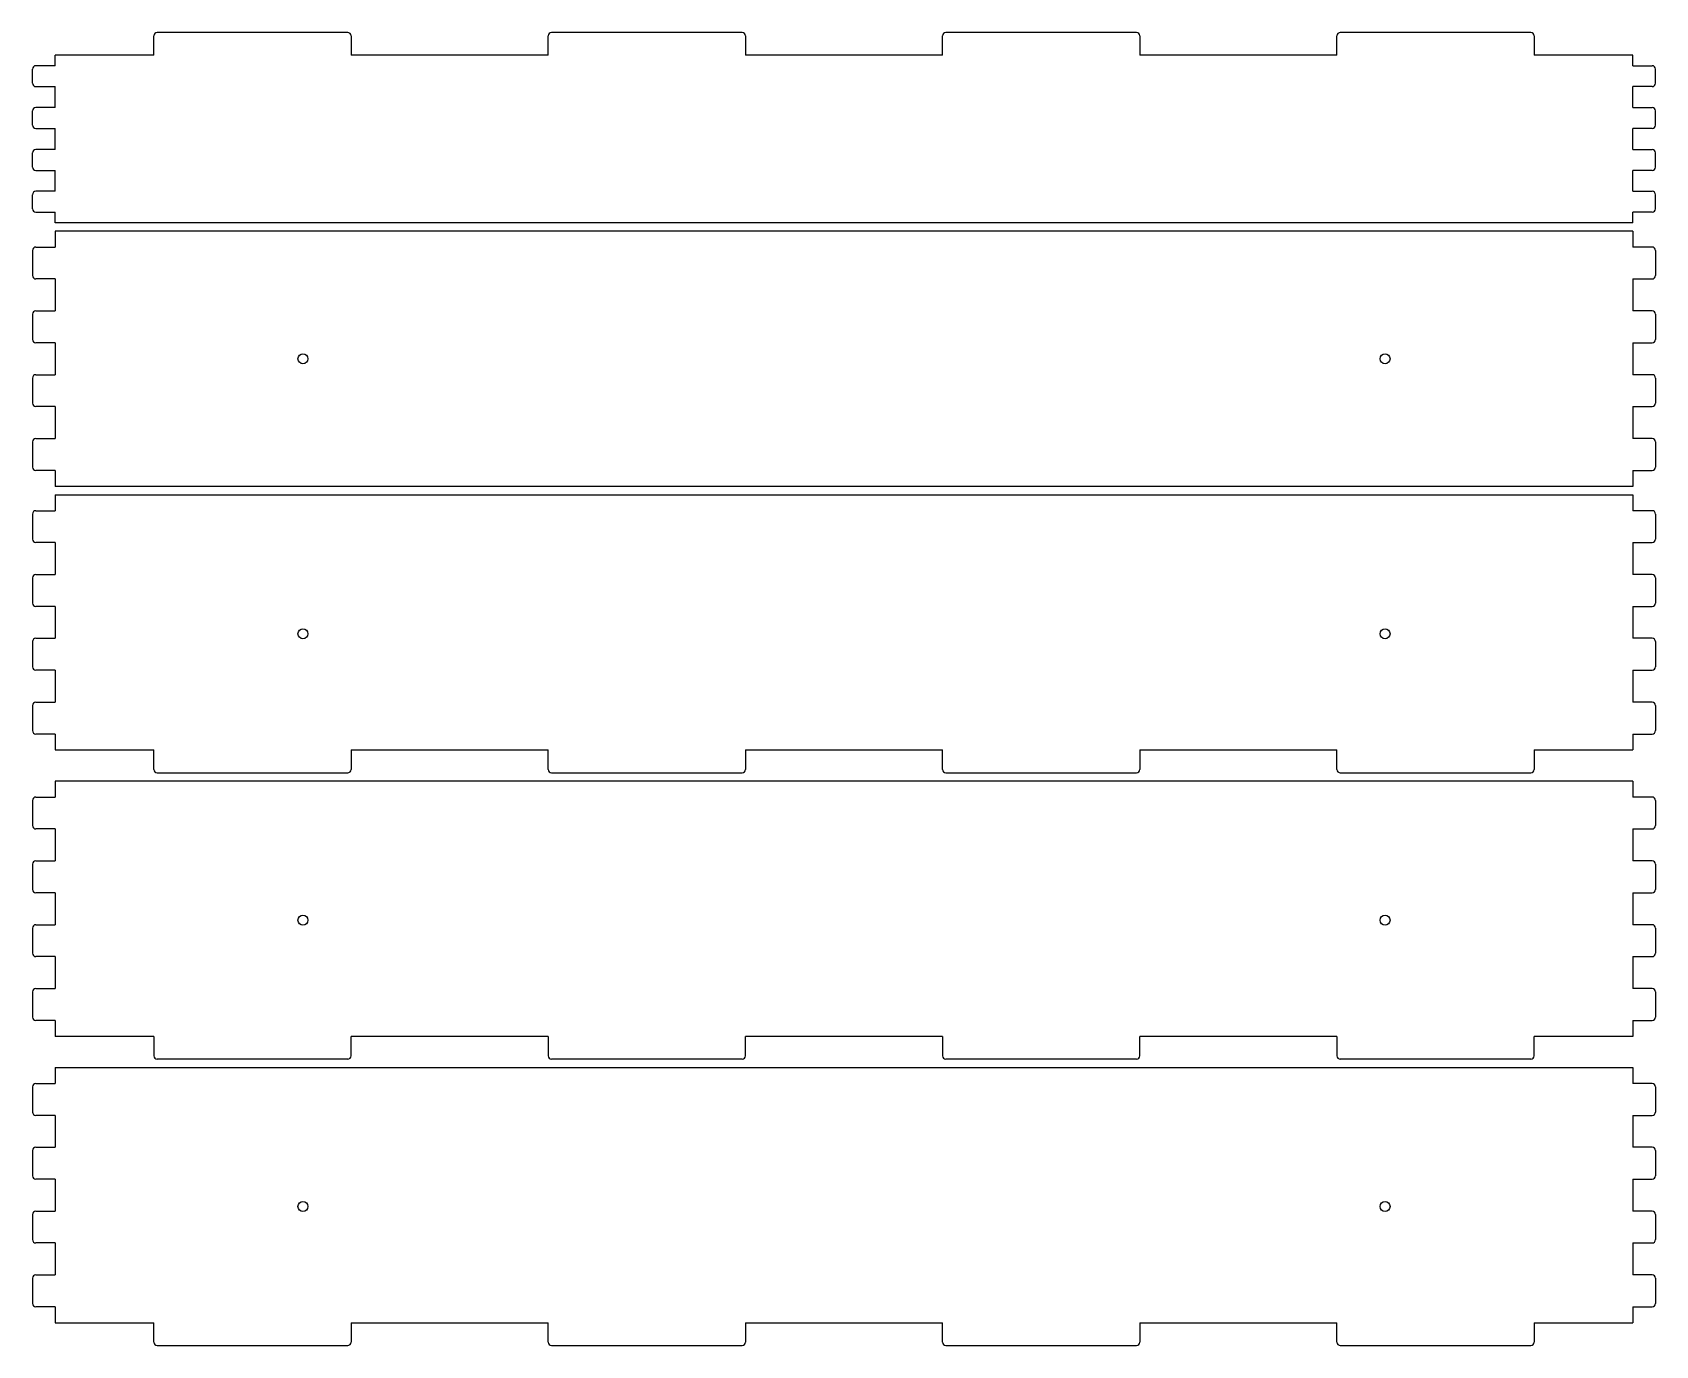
# Model space of a CAD drawing. Header units: millimetres. Extents: x 0 to 969, y 0 to 784.
import ezdxf

# ---------------------------------------------------------------- set-up
doc = ezdxf.new("R2010")
doc.units = ezdxf.units.MM
doc.layers.add('SheetCutProfiles', color=7, linetype='CONTINUOUS')

msp = doc.modelspace()

# ---------------------------------------------------------------- linework, layer by layer
at = {"layer": 'SheetCutProfiles'}
for p, q in [((72.475, 770.4), (72.475, 782)), ((188.225, 784), (74.475, 784)), ((190.225, 782), (190.225, 770.4)), ((307.975, 770.4), (307.975, 782)), ((423.725, 784), (309.975, 784)), ((425.725, 782), (425.725, 770.4)), ((543.475, 770.4), (543.475, 782)), ((659.225, 784), (545.475, 784)), ((661.225, 782), (661.225, 770.4)), ((778.975, 770.4), (778.975, 782)), ((894.725, 784), (780.975, 784)), ((896.725, 782), (896.725, 770.4)), ((13.6, 764.15), (13.6, 770.4)), ((72.475, 770.4), (13.6, 770.4)), ((307.975, 770.4), (190.225, 770.4)), ((543.475, 770.4), (425.725, 770.4)), ((778.975, 770.4), (661.225, 770.4)), ((955.6, 770.4), (896.725, 770.4)), ((955.6, 764.15), (955.6, 770.4)), ((0, 753.65), (0, 762.15)), ((13.6, 764.15), (2, 764.15)), ((955.6, 764.15), (967.2, 764.15)), ((969.2, 753.65), (969.2, 762.15)), ((2, 751.65), (13.6, 751.65)), ((13.6, 739.15), (13.6, 751.65)), ((967.2, 751.65), (955.6, 751.65)), ((955.6, 739.15), (955.6, 751.65)), ((0, 728.65), (0, 737.15)), ((13.6, 739.15), (2, 739.15)), ((955.6, 739.15), (967.2, 739.15)), ((969.2, 728.65), (969.2, 737.15)), ((2, 726.65), (13.6, 726.65)), ((13.6, 714.15), (13.6, 726.65)), ((967.2, 726.65), (955.6, 726.65)), ((955.6, 714.15), (955.6, 726.65)), ((0, 703.65), (0, 712.15)), ((13.6, 714.15), (2, 714.15)), ((955.6, 714.15), (967.2, 714.15)), ((969.2, 703.65), (969.2, 712.15)), ((2, 701.65), (13.6, 701.65)), ((13.6, 689.15), (13.6, 701.65)), ((967.2, 701.65), (955.6, 701.65)), ((955.6, 689.15), (955.6, 701.65)), ((13.6, 689.15), (2, 689.15)), ((955.6, 689.15), (967.2, 689.15)), ((0, 678.65), (0, 687.15)), ((969.2, 678.65), (969.2, 687.15)), ((2, 676.65), (13.6, 676.65)), ((13.6, 670.4), (13.6, 676.65)), ((955.6, 670.4), (13.6, 670.4)), ((967.2, 676.65), (955.6, 676.65)), ((955.6, 670.4), (955.6, 676.65)), ((13.6, 665.4), (13.6, 655.875)), ((955.6, 665.4), (13.6, 665.4)), ((955.6, 665.4), (955.6, 655.875)), ((0, 653.875), (0, 638.825)), ((2, 655.875), (13.6, 655.875)), ((967.2, 655.875), (955.6, 655.875)), ((969.2, 653.875), (969.2, 638.825)), ((13.6, 636.825), (2, 636.825)), ((13.6, 636.825), (13.6, 617.775)), ((955.6, 636.825), (967.2, 636.825)), ((955.6, 636.825), (955.6, 617.775)), ((0, 615.775), (0, 600.725)), ((2, 617.775), (13.6, 617.775)), ((967.2, 617.775), (955.6, 617.775)), ((969.2, 615.775), (969.2, 600.725)), ((13.6, 598.725), (2, 598.725)), ((13.6, 598.725), (13.6, 579.675)), ((955.6, 598.725), (967.2, 598.725)), ((955.6, 598.725), (955.6, 579.675)), ((0, 577.675), (0, 562.625)), ((2, 579.675), (13.6, 579.675)), ((967.2, 579.675), (955.6, 579.675)), ((969.2, 577.675), (969.2, 562.625)), ((13.6, 560.625), (2, 560.625)), ((13.6, 560.625), (13.6, 541.575)), ((955.6, 560.625), (967.2, 560.625)), ((955.6, 560.625), (955.6, 541.575)), ((0, 539.575), (0, 524.525)), ((2, 541.575), (13.6, 541.575)), ((967.2, 541.575), (955.6, 541.575)), ((969.2, 539.575), (969.2, 524.525)), ((13.6, 522.525), (2, 522.525)), ((13.6, 522.525), (13.6, 513)), ((955.6, 522.525), (967.2, 522.525)), ((955.6, 522.525), (955.6, 513)), ((955.6, 513), (13.6, 513)), ((13.6, 508), (955.6, 508)), ((13.6, 508), (13.6, 498.475)), ((955.6, 508), (955.6, 498.475)), ((0, 496.475), (0, 481.425)), ((2, 498.475), (13.6, 498.475)), ((967.2, 498.475), (955.6, 498.475)), ((969.2, 496.475), (969.2, 481.425)), ((13.6, 479.425), (2, 479.425)), ((13.6, 479.425), (13.6, 460.375)), ((955.6, 479.425), (955.6, 460.375)), ((955.6, 479.425), (967.2, 479.425)), ((0, 458.375), (0, 443.325)), ((2, 460.375), (13.6, 460.375)), ((967.2, 460.375), (955.6, 460.375)), ((969.2, 458.375), (969.2, 443.325)), ((13.6, 441.325), (2, 441.325)), ((13.6, 441.325), (13.6, 422.275)), ((955.6, 441.325), (955.6, 422.275)), ((955.6, 441.325), (967.2, 441.325)), ((0, 420.275), (0, 405.225)), ((2, 422.275), (13.6, 422.275)), ((967.2, 422.275), (955.6, 422.275)), ((969.2, 420.275), (969.2, 405.225)), ((13.6, 403.225), (2, 403.225)), ((13.6, 403.225), (13.6, 384.175)), ((955.6, 403.225), (955.6, 384.175)), ((955.6, 403.225), (967.2, 403.225)), ((0, 382.175), (0, 367.125)), ((2, 384.175), (13.6, 384.175)), ((967.2, 384.175), (955.6, 384.175)), ((969.2, 382.175), (969.2, 367.125)), ((13.6, 365.125), (2, 365.125)), ((13.6, 365.125), (13.6, 355.6)), ((955.6, 365.125), (955.6, 355.6)), ((955.6, 365.125), (967.2, 365.125)), ((13.6, 355.6), (72.475, 355.6)), ((72.475, 344), (72.475, 355.6)), ((190.225, 355.6), (190.225, 344)), ((190.225, 355.6), (307.975, 355.6)), ((307.975, 344), (307.975, 355.6)), ((425.725, 355.6), (425.725, 344)), ((425.725, 355.6), (543.475, 355.6)), ((543.475, 344), (543.475, 355.6)), ((661.225, 355.6), (661.225, 344)), ((661.225, 355.6), (778.975, 355.6)), ((778.975, 344), (778.975, 355.6)), ((896.725, 355.6), (896.725, 344)), ((896.725, 355.6), (955.6, 355.6)), ((74.475, 342), (188.225, 342)), ((309.975, 342), (423.725, 342)), ((545.475, 342), (659.225, 342)), ((780.975, 342), (894.725, 342)), ((13.6, 337), (13.6, 327.475)), ((955.6, 337), (13.6, 337)), ((955.6, 337), (955.6, 327.475)), ((0, 325.475), (0, 310.425)), ((2, 327.475), (13.6, 327.475)), ((967.2, 327.475), (955.6, 327.475)), ((969.2, 325.475), (969.2, 310.425)), ((13.6, 308.425), (2, 308.425)), ((13.6, 308.425), (13.6, 289.375)), ((955.6, 308.425), (967.2, 308.425)), ((955.6, 308.425), (955.6, 289.375)), ((0, 287.375), (0, 272.325)), ((2, 289.375), (13.6, 289.375)), ((967.2, 289.375), (955.6, 289.375)), ((969.2, 287.375), (969.2, 272.325)), ((13.6, 270.325), (2, 270.325)), ((13.6, 270.325), (13.6, 251.275)), ((955.6, 270.325), (967.2, 270.325)), ((955.6, 270.325), (955.6, 251.275)), ((0, 249.275), (0, 234.225)), ((2, 251.275), (13.6, 251.275)), ((967.2, 251.275), (955.6, 251.275)), ((969.2, 249.275), (969.2, 234.225)), ((13.6, 232.225), (2, 232.225)), ((13.6, 232.225), (13.6, 213.175)), ((955.6, 232.225), (967.2, 232.225)), ((955.6, 232.225), (955.6, 213.175)), ((0, 211.175), (0, 196.125)), ((2, 213.175), (13.6, 213.175)), ((967.2, 213.175), (955.6, 213.175)), ((969.2, 211.175), (969.2, 196.125)), ((13.6, 194.125), (2, 194.125)), ((13.6, 194.125), (13.6, 184.6)), ((955.6, 194.125), (967.2, 194.125)), ((955.6, 194.125), (955.6, 184.6)), ((72.475, 184.6), (13.6, 184.6)), ((72.475, 184.6), (72.475, 173)), ((307.975, 184.6), (190.225, 184.6)), ((190.225, 173), (190.225, 184.6)), ((307.975, 184.6), (307.975, 173)), ((543.475, 184.6), (425.725, 184.6)), ((425.725, 173), (425.725, 184.6)), ((543.475, 184.6), (543.475, 173)), ((778.975, 184.6), (661.225, 184.6)), ((661.225, 173), (661.225, 184.6)), ((778.975, 184.6), (778.975, 173)), ((955.6, 184.6), (896.725, 184.6)), ((896.725, 173), (896.725, 184.6)), ((13.6, 166), (955.6, 166)), ((13.6, 166), (13.6, 156.475)), ((188.225, 171), (74.475, 171)), ((423.725, 171), (309.975, 171)), ((659.225, 171), (545.475, 171)), ((894.725, 171), (780.975, 171)), ((955.6, 166), (955.6, 156.475)), ((2, 156.475), (13.6, 156.475)), ((967.2, 156.475), (955.6, 156.475)), ((0, 154.475), (0, 139.425)), ((969.2, 154.475), (969.2, 139.425)), ((13.6, 137.425), (2, 137.425)), ((13.6, 137.425), (13.6, 118.375)), ((955.6, 137.425), (955.6, 118.375)), ((955.6, 137.425), (967.2, 137.425)), ((0, 116.375), (0, 101.325)), ((2, 118.375), (13.6, 118.375)), ((967.2, 118.375), (955.6, 118.375)), ((969.2, 116.375), (969.2, 101.325)), ((13.6, 99.325), (2, 99.325)), ((13.6, 99.325), (13.6, 80.275)), ((955.6, 99.325), (955.6, 80.275)), ((955.6, 99.325), (967.2, 99.325)), ((0, 78.275), (0, 63.225)), ((2, 80.275), (13.6, 80.275)), ((967.2, 80.275), (955.6, 80.275)), ((969.2, 78.275), (969.2, 63.225)), ((13.6, 61.225), (2, 61.225)), ((13.6, 61.225), (13.6, 42.175)), ((955.6, 61.225), (955.6, 42.175)), ((955.6, 61.225), (967.2, 61.225)), ((0, 40.175), (0, 25.125)), ((2, 42.175), (13.6, 42.175)), ((967.2, 42.175), (955.6, 42.175)), ((969.2, 40.175), (969.2, 25.125)), ((13.6, 23.125), (2, 23.125)), ((13.6, 23.125), (13.6, 13.6)), ((955.6, 23.125), (955.6, 13.6)), ((955.6, 23.125), (967.2, 23.125)), ((13.6, 13.6), (72.475, 13.6)), ((72.475, 2), (72.475, 13.6)), ((190.225, 13.6), (190.225, 2)), ((190.225, 13.6), (307.975, 13.6)), ((307.975, 2), (307.975, 13.6)), ((425.725, 13.6), (425.725, 2)), ((425.725, 13.6), (543.475, 13.6)), ((543.475, 2), (543.475, 13.6)), ((661.225, 13.6), (661.225, 2)), ((661.225, 13.6), (778.975, 13.6)), ((778.975, 2), (778.975, 13.6)), ((896.725, 13.6), (896.725, 2)), ((896.725, 13.6), (955.6, 13.6)), ((74.475, 0), (188.225, 0)), ((309.975, 0), (423.725, 0)), ((545.475, 0), (659.225, 0)), ((780.975, 0), (894.725, 0))]:
    msp.add_line(p, q, dxfattribs=at)
for centre in [(161.533, 589.2), (807.667, 589.2), (161.533, 425), (807.667, 425), (161.533, 254), (807.667, 254), (161.533, 83), (807.667, 83)]:
    msp.add_circle(centre, 3, dxfattribs=at)
for centre, start, end in [((74.475, 782), 90, 180), ((188.225, 782), 0, 90), ((309.975, 782), 90, 180), ((423.725, 782), 0, 90), ((545.475, 782), 90, 180), ((659.225, 782), 0, 90), ((780.975, 782), 90, 180), ((894.725, 782), 0, 90), ((2, 762.15), 90, 180), ((967.2, 762.15), 0, 90), ((2, 753.65), 180, -90), ((967.2, 753.65), -90, 0), ((2, 737.15), 90, 180), ((967.2, 737.15), 0, 90), ((2, 728.65), 180, -90), ((967.2, 728.65), -90, 0), ((2, 712.15), 90, 180), ((967.2, 712.15), 0, 90), ((2, 703.65), 180, -90), ((967.2, 703.65), -90, 0), ((2, 687.15), 90, 180), ((967.2, 687.15), 0, 90), ((2, 678.65), 180, -90), ((967.2, 678.65), -90, 0), ((2, 653.875), 90, 180), ((967.2, 653.875), 0, 90), ((2, 638.825), 180, -90), ((967.2, 638.825), -90, 0), ((2, 615.775), 90, 180), ((967.2, 615.775), 0, 90), ((2, 600.725), 180, -90), ((967.2, 600.725), -90, 0), ((2, 577.675), 90, 180), ((967.2, 577.675), 0, 90), ((2, 562.625), 180, -90), ((967.2, 562.625), -90, 0), ((2, 539.575), 90, 180), ((967.2, 539.575), 0, 90), ((2, 524.525), 180, -90), ((967.2, 524.525), -90, 0), ((2, 496.475), 90, 180), ((967.2, 496.475), 0, 90), ((2, 481.425), 180, -90), ((967.2, 481.425), -90, 0), ((2, 458.375), 90, 180), ((967.2, 458.375), 0, 90), ((2, 443.325), 180, -90), ((967.2, 443.325), -90, 0), ((2, 420.275), 90, 180), ((967.2, 420.275), 0, 90), ((2, 405.225), 180, -90), ((967.2, 405.225), -90, 0), ((2, 382.175), 90, 180), ((967.2, 382.175), 0, 90), ((2, 367.125), 180, -90), ((967.2, 367.125), -90, 0), ((74.475, 344), 180, -90), ((188.225, 344), -90, 0), ((309.975, 344), 180, -90), ((423.725, 344), -90, 0), ((545.475, 344), 180, -90), ((659.225, 344), -90, 0), ((780.975, 344), 180, -90), ((894.725, 344), -90, 0), ((2, 325.475), 90, 180), ((967.2, 325.475), 0, 90), ((2, 310.425), 180, -90), ((967.2, 310.425), -90, 0), ((2, 287.375), 90, 180), ((967.2, 287.375), 0, 90), ((2, 272.325), 180, -90), ((967.2, 272.325), -90, 0), ((2, 249.275), 90, 180), ((967.2, 249.275), 0, 90), ((2, 234.225), 180, -90), ((967.2, 234.225), -90, 0), ((2, 211.175), 90, 180), ((967.2, 211.175), 0, 90), ((2, 196.125), 180, -90), ((967.2, 196.125), -90, 0), ((74.475, 173), 180, -90), ((188.225, 173), -90, 0), ((309.975, 173), 180, -90), ((423.725, 173), -90, 0), ((545.475, 173), 180, -90), ((659.225, 173), -90, 0), ((780.975, 173), 180, -90), ((894.725, 173), -90, 0), ((2, 154.475), 90, 180), ((967.2, 154.475), 0, 90), ((2, 139.425), 180, -90), ((967.2, 139.425), -90, 0), ((2, 116.375), 90, 180), ((967.2, 116.375), 0, 90), ((2, 101.325), 180, -90), ((967.2, 101.325), -90, 0), ((2, 78.275), 90, 180), ((967.2, 78.275), 0, 90), ((2, 63.225), 180, -90), ((967.2, 63.225), -90, 0), ((2, 40.175), 90, 180), ((967.2, 40.175), 0, 90), ((2, 25.125), 180, -90), ((967.2, 25.125), -90, 0), ((74.475, 2), 180, -90), ((188.225, 2), -90, 0), ((309.975, 2), 180, -90), ((423.725, 2), -90, 0), ((545.475, 2), 180, -90), ((659.225, 2), -90, 0), ((780.975, 2), 180, -90), ((894.725, 2), -90, 0)]:
    msp.add_arc(centre, 2, start, end, dxfattribs=at)

doc.saveas('drawing.dxf')
